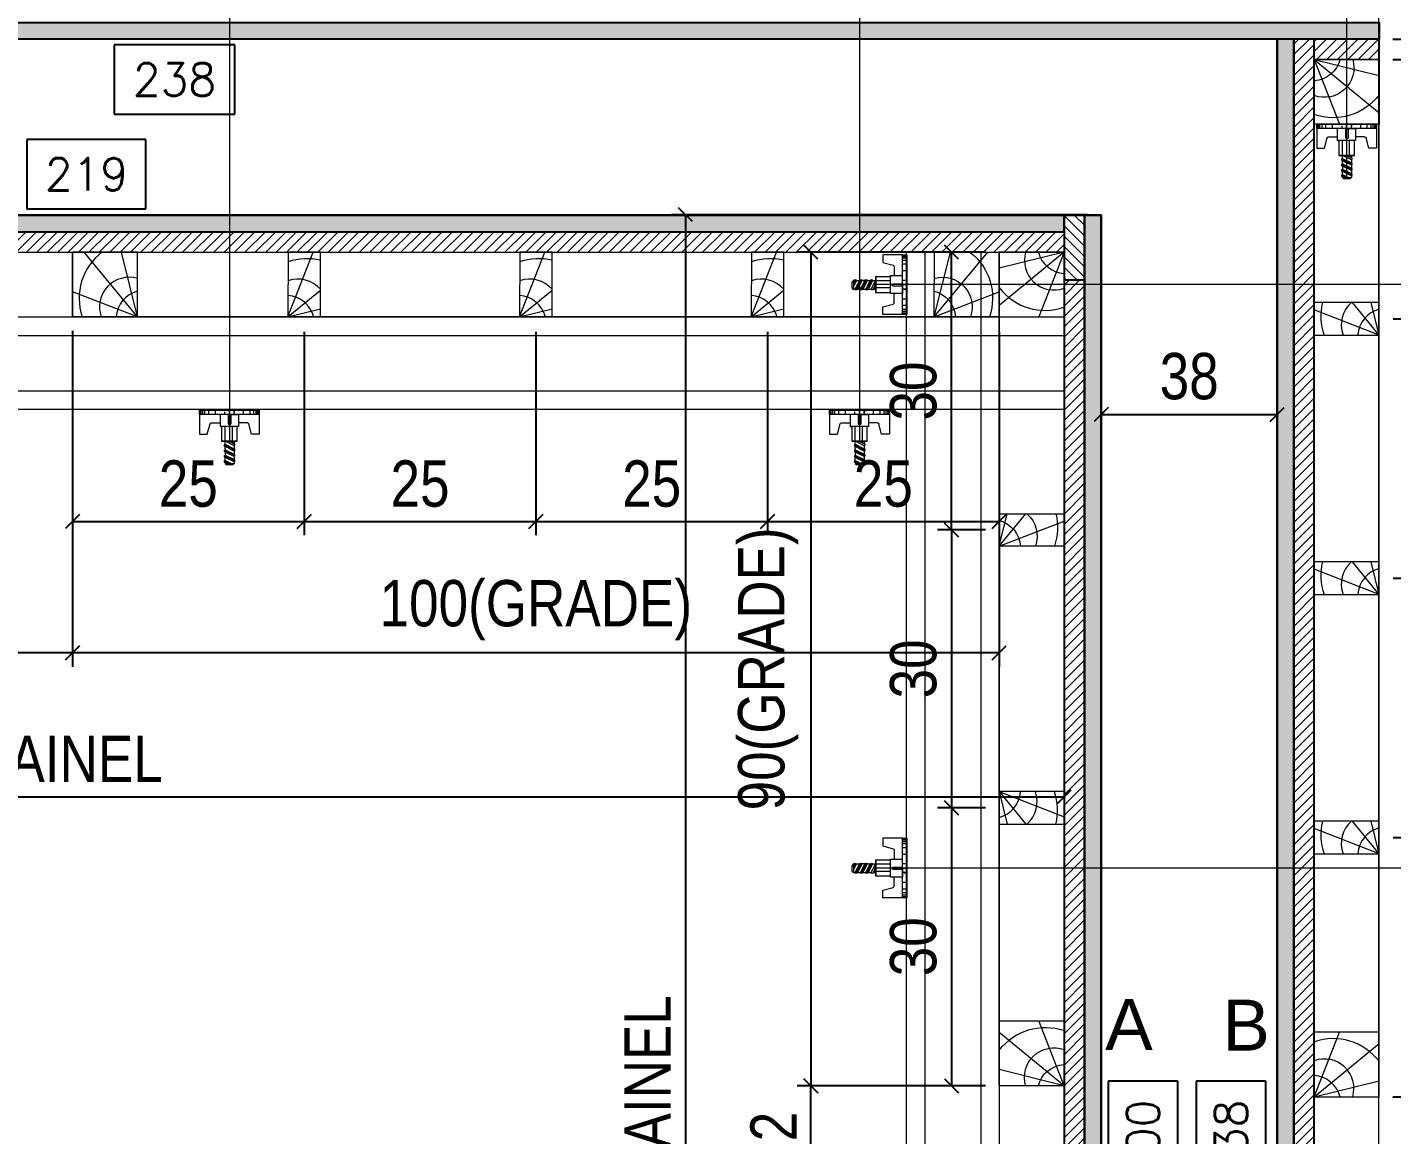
# Model space of a CAD drawing. Extents: x 14400 to 27878, y -21631 to 6985.
# Drawn here: x 15095.4 to 15389.8, y 1964.6 to 2203.7 of the extents above; entities that cross this region are included whole.
import ezdxf
from ezdxf.enums import TextEntityAlignment as Align

# ---------------------------------------------------------------- set-up
doc = ezdxf.new("R2010")
doc.units = 0
for name, color, linetype in [('CHAPA', 1, 'Continuous'), ('COTA', 241, 'Continuous'), ('F-PILARES-S', 170, 'Continuous'), ('MEIO_PONT', 93, 'Continuous'), ('SARRAFO', 251, 'Continuous'), ('TEXTO_GERAL', 7, 'Continuous')]:
    doc.layers.add(name, color=color, linetype=linetype)
for name, color, linetype, lineweight in [('Hachura', 251, 'Continuous', 9), ('Madeira', 126, 'Continuous', 18), ('Perfil Metálico', 224, 'Continuous', 18)]:
    doc.layers.add(name, color=color, linetype=linetype, lineweight=lineweight)
doc.styles.add('ARIAL', font='arial.ttf')
doc.styles.add('COTA TECNICA', font='techl___.ttf', dxfattribs={"height": 10})
doc.styles.add('COTA TECNICA 2X', font='techl___.ttf', dxfattribs={"height": 10})
doc.styles.add('ROMANS', font='romans.shx')
doc.dimstyles.new('PAINEL', dxfattribs={"dimtxt": 10, "dimasz": 3, "dimexe": 3, "dimexo": 3, "dimgap": 3, "dimtad": 1, "dimdec": 1, "dimzin": 12, "dimdsep": 46, "dimtxsty": 'COTA TECNICA', "dimblk1": 'OBLIQUE', "dimblk2": 'OBLIQUE', "dimsah": 1, "dimcen": 0.9, "dimclrd": 4, "dimclre": 4, "dimclrt": 240, "dimadec": 1, "dimazin": 3, "dimtfac": 1, "dimtdec": 1, "dimtmove": 0, "dimatfit": 3, "dimfxl": 1, "dimtolj": 1, "dimtzin": 12, "dimarcsym": 0})
doc.dimstyles.new('SECAO PILAR', dxfattribs={"dimtxt": 10, "dimasz": 3, "dimexe": 3, "dimexo": 3, "dimgap": 3, "dimtad": 1, "dimdec": 1, "dimlfac": 0.5, "dimzin": 12, "dimdsep": 46, "dimtxsty": 'COTA TECNICA 2X', "dimblk1": 'OBLIQUE', "dimblk2": 'OBLIQUE', "dimsah": 1, "dimcen": 0.9, "dimclrd": 256, "dimclre": 256, "dimclrt": 256, "dimadec": 1, "dimazin": 3, "dimtfac": 1, "dimtdec": 1, "dimtmove": 0, "dimatfit": 3, "dimfxl": 1, "dimtolj": 1, "dimtzin": 12, "dimarcsym": 0})
doc.dimstyles.new('SECÇÃO 2', dxfattribs={"dimtxt": 7, "dimasz": 6, "dimexe": 0.18, "dimexo": 2, "dimgap": -4, "dimtad": 3, "dimdec": 1, "dimlfac": 0.5, "dimzin": 12, "dimdsep": 46, "dimtxsty": 'ROMANS', "dimblk": 'ARCHTICK', "dimcen": 0.09, "dimse1": 1, "dimse2": 1, "dimsd1": 1, "dimsd2": 1, "dimclrd": 180, "dimclre": 5, "dimclrt": 1, "dimadec": 0, "dimazin": 3, "dimtfac": 1, "dimtdec": 1, "dimtofl": 0, "dimtmove": 0, "dimatfit": 3, "dimldrblk": 'ARCHTICK', "dimfxl": 1, "dimtolj": 1, "dimtzin": 0, "dimarcsym": 0})

# ---------------------------------------------------------------- blocks, each defined once
blk = doc.blocks.new('*D1315')
at = {"layer": 'COTA', "color": 180, "lineweight": -2, "transparency": 16777216}
for p, q in [((23223.6, -159.29), (23197.93, -159.29)), ((23197.93, -159.29), (23197.93, -174.29)), ((23223.6, -174.29), (23223.6, -159.29)), ((23197.93, -174.29), (23223.6, -174.29))]:
    blk.add_line(p, q, dxfattribs=at)
at = {"layer": 'Defpoints', "color": 0, "transparency": 16777216}
for p in [(22991.77, -175.61), (23429.77, -175.61), (22991.77, -178.29)]:
    blk.add_point(p, dxfattribs=at)
at = {"layer": 'COTA', "color": 1, "transparency": 16777216, "insert": (23210.77, -166.79), "char_height": 7, "attachment_point": 5, "style": 'ROMANS'}
blk.add_mtext('\\A1;219', dxfattribs=at)
blk = doc.blocks.new('_ArchTick')
at = {"color": 0, "linetype": 'ByBlock', "const_width": 0.15}
blk.add_lwpolyline([(-0.5, -0.5), (0.5, 0.5)], dxfattribs=at)
blk = doc.blocks.new('*D1316')
at = {"layer": 'COTA', "color": 180, "lineweight": -2, "transparency": 16777216}
for p, q in [((23242.77, -138.84), (23216.77, -138.84)), ((23216.77, -138.84), (23216.77, -153.84)), ((23242.77, -153.84), (23242.77, -138.84)), ((23216.77, -153.84), (23242.77, -153.84))]:
    blk.add_line(p, q, dxfattribs=at)
at = {"layer": 'Defpoints', "color": 0, "transparency": 16777216}
for p in [(22991.77, -137.61), (23467.77, -137.61), (23467.77, -157.84)]:
    blk.add_point(p, dxfattribs=at)
at = {"layer": 'COTA', "color": 1, "transparency": 16777216, "insert": (23229.77, -146.34), "char_height": 7, "attachment_point": 5, "style": 'ROMANS'}
blk.add_mtext('\\A1;238', dxfattribs=at)
blk = doc.blocks.new('*D1317')
at = {"layer": 'COTA', "color": 180, "lineweight": -2, "transparency": 16777216}
for p, q in [((23446.3, -362.61), (23431.3, -362.61)), ((23431.3, -362.61), (23431.3, -388.61)), ((23446.3, -388.61), (23446.3, -362.61)), ((23431.3, -388.61), (23446.3, -388.61))]:
    blk.add_line(p, q, dxfattribs=at)
at = {"layer": 'Defpoints', "color": 0, "transparency": 16777216}
for p in [(23429.77, -175.61), (23429.77, -575.61), (23450.3, -575.61)]:
    blk.add_point(p, dxfattribs=at)
at = {"layer": 'COTA', "color": 1, "transparency": 16777216, "insert": (23438.8, -375.61), "char_height": 7, "attachment_point": 5, "rotation": 90, "style": 'ROMANS'}
blk.add_mtext('\\A1;200', dxfattribs=at)
blk = doc.blocks.new('*D1318')
at = {"layer": 'COTA', "color": 180, "lineweight": -2, "transparency": 16777216}
for p, q in [((23465.3, -362.61), (23450.3, -362.61)), ((23450.3, -362.61), (23450.3, -388.61)), ((23465.3, -388.61), (23465.3, -362.61)), ((23450.3, -388.61), (23465.3, -388.61))]:
    blk.add_line(p, q, dxfattribs=at)
at = {"layer": 'Defpoints', "color": 0, "transparency": 16777216}
for p in [(23467.77, -137.61), (23467.77, -613.61), (23469.3, -613.61)]:
    blk.add_point(p, dxfattribs=at)
at = {"layer": 'COTA', "color": 1, "transparency": 16777216, "insert": (23457.8, -375.61), "char_height": 7, "attachment_point": 5, "rotation": 90, "style": 'ROMANS'}
blk.add_mtext('\\A1;238', dxfattribs=at)
blk = doc.blocks.new('PONTALETE')
at = {"layer": 'Madeira'}
for q in [(2.71, 7), (7, 5.76), (7, 1.74)]:
    blk.add_line((0, 0), q, dxfattribs=at)
blk.add_lwpolyline([(0, 0), (7, 0), (7, 7), (0, 7)], close=True, dxfattribs=at)
for centre, radius, start, end in [((2.04, 0.06), 6.23, 37.2818, 109.0913), ((1.09, 0.9), 3.19, 343.603, 109.9847), ((-0.21, -0.78), 3.09, 14.6322, 86.0383)]:
    blk.add_arc(centre, radius, start, end, dxfattribs=at)
blk = doc.blocks.new('MEIO PONTALETE')
at = {"layer": 'Madeira'}
for q in [(2.71, 7), (3.5, 2.88), (3.5, 0.87)]:
    blk.add_line((0, 0), q, dxfattribs=at)
blk.add_lwpolyline([(0, 0), (3.5, 0), (3.5, 7), (0, 7)], close=True, dxfattribs=at)
for centre, radius, start, end in [((2.04, 0.06), 6.23, 76.4499, 109.0913), ((1.09, 0.9), 3.19, 40.9063, 109.9847), ((-0.21, -0.78), 3.09, 14.6322, 86.0383)]:
    blk.add_arc(centre, radius, start, end, dxfattribs=at)
blk = doc.blocks.new('_Oblique')
at = {"color": 0, "linetype": 'ByBlock', "lineweight": -2}
blk.add_line((-0.5, -0.5), (0.5, 0.5), dxfattribs=at)
blk = doc.blocks.new('*D1323')
at = {"layer": 'COTA', "lineweight": -2, "transparency": 16777216}
for p, q in [((23492.77, -366.01), (23575.46, -366.01)), ((23572.46, -385.21), (23572.46, -366.01)), ((23492.77, -385.21), (23575.46, -385.21))]:
    blk.add_line(p, q, dxfattribs=at)
at = {"layer": 'Defpoints', "color": 0, "transparency": 16777216}
for p in [(23489.77, -366.01), (23572.46, -366.01), (23489.77, -385.21)]:
    blk.add_point(p, dxfattribs=at)
at = {"layer": 'COTA', "lineweight": -2, "transparency": 16777216, "xscale": 3, "yscale": 3, "zscale": 3}
for p, rotation in [((23572.46, -366.01), 90), ((23572.46, -385.21), 270)]:
    blk.add_blockref('_Oblique', p, dxfattribs=dict(at, rotation=rotation))
at = {"layer": 'COTA', "transparency": 16777216, "insert": (23564.33, -375.61), "char_height": 10, "attachment_point": 5, "rotation": 90, "style": 'COTA TECNICA 2X'}
blk.add_mtext('\\A1;9.6', dxfattribs=at)
blk = doc.blocks.new('*D1324')
at = {"layer": 'COTA', "lineweight": -2, "transparency": 16777216}
for p, q in [((22969.67, -200.6), (22969.67, -304.23)), ((23421.77, -220.61), (23421.77, -304.23)), ((22969.67, -301.23), (23421.77, -301.23))]:
    blk.add_line(p, q, dxfattribs=at)
at = {"layer": 'Defpoints', "color": 0, "transparency": 16777216}
for p in [(22969.67, -197.6), (23421.77, -217.61), (23421.77, -301.23)]:
    blk.add_point(p, dxfattribs=at)
at = {"layer": 'COTA', "lineweight": -2, "transparency": 16777216, "xscale": 3, "yscale": 3, "zscale": 3, "rotation": 180}
blk.add_blockref('_Oblique', (22969.67, -301.23), dxfattribs=at)
at = {"layer": 'COTA', "lineweight": -2, "transparency": 16777216, "xscale": 3, "yscale": 3, "zscale": 3}
blk.add_blockref('_Oblique', (23421.77, -301.23), dxfattribs=at)
at = {"layer": 'COTA', "transparency": 16777216, "insert": (23195.72, -293.12), "char_height": 10, "attachment_point": 5, "style": 'COTA TECNICA 2X'}
blk.add_mtext('\\A1;226 PAINEL', dxfattribs=at)
blk = doc.blocks.new('*D1330')
at = {"layer": 'COTA', "lineweight": -2, "transparency": 16777216}
for p, q in [((23207.74, -200.84), (23207.74, -244.76)), ((23257.76, -200.84), (23257.76, -244.76)), ((23207.74, -241.76), (23257.76, -241.76))]:
    blk.add_line(p, q, dxfattribs=at)
at = {"layer": 'Defpoints', "color": 0, "transparency": 16777216}
for p in [(23207.74, -197.84), (23257.76, -197.84), (23257.76, -241.76)]:
    blk.add_point(p, dxfattribs=at)
at = {"layer": 'COTA', "lineweight": -2, "transparency": 16777216, "xscale": 3, "yscale": 3, "zscale": 3, "rotation": 180}
blk.add_blockref('_Oblique', (23207.74, -241.76), dxfattribs=at)
at = {"layer": 'COTA', "lineweight": -2, "transparency": 16777216, "xscale": 3, "yscale": 3, "zscale": 3}
blk.add_blockref('_Oblique', (23257.76, -241.76), dxfattribs=at)
at = {"layer": 'COTA', "transparency": 16777216, "insert": (23232.75, -233.65), "char_height": 10, "attachment_point": 5, "style": 'COTA TECNICA 2X'}
blk.add_mtext('\\A1;25', dxfattribs=at)
blk = doc.blocks.new('*D1331')
at = {"layer": 'COTA', "lineweight": -2, "transparency": 16777216}
for p, q in [((23257.76, -200.84), (23257.76, -244.76)), ((23307.76, -200.84), (23307.76, -244.76)), ((23257.76, -241.76), (23307.76, -241.76))]:
    blk.add_line(p, q, dxfattribs=at)
at = {"layer": 'Defpoints', "color": 0, "transparency": 16777216}
for p in [(23257.76, -197.84), (23307.76, -197.84), (23307.76, -241.76)]:
    blk.add_point(p, dxfattribs=at)
at = {"layer": 'COTA', "lineweight": -2, "transparency": 16777216, "xscale": 3, "yscale": 3, "zscale": 3, "rotation": 180}
blk.add_blockref('_Oblique', (23257.76, -241.76), dxfattribs=at)
at = {"layer": 'COTA', "lineweight": -2, "transparency": 16777216, "xscale": 3, "yscale": 3, "zscale": 3}
blk.add_blockref('_Oblique', (23307.76, -241.76), dxfattribs=at)
at = {"layer": 'COTA', "transparency": 16777216, "insert": (23282.76, -233.65), "char_height": 10, "attachment_point": 5, "style": 'COTA TECNICA 2X'}
blk.add_mtext('\\A1;25', dxfattribs=at)
blk = doc.blocks.new('*D1332')
at = {"layer": 'COTA', "lineweight": -2, "transparency": 16777216}
for p, q in [((23307.76, -200.84), (23307.76, -244.76)), ((23357.76, -200.84), (23357.76, -244.76)), ((23307.76, -241.76), (23357.76, -241.76))]:
    blk.add_line(p, q, dxfattribs=at)
at = {"layer": 'Defpoints', "color": 0, "transparency": 16777216}
for p in [(23307.76, -197.84), (23357.76, -197.84), (23357.76, -241.76)]:
    blk.add_point(p, dxfattribs=at)
at = {"layer": 'COTA', "lineweight": -2, "transparency": 16777216, "xscale": 3, "yscale": 3, "zscale": 3, "rotation": 180}
blk.add_blockref('_Oblique', (23307.76, -241.76), dxfattribs=at)
at = {"layer": 'COTA', "lineweight": -2, "transparency": 16777216, "xscale": 3, "yscale": 3, "zscale": 3}
blk.add_blockref('_Oblique', (23357.76, -241.76), dxfattribs=at)
at = {"layer": 'COTA', "transparency": 16777216, "insert": (23332.76, -233.65), "char_height": 10, "attachment_point": 5, "style": 'COTA TECNICA 2X'}
blk.add_mtext('\\A1;25', dxfattribs=at)
blk = doc.blocks.new('*D1333')
at = {"layer": 'COTA', "lineweight": -2, "transparency": 16777216}
for p, q in [((23207.74, -200.84), (23207.74, -273.14)), ((23407.75, -200.85), (23407.75, -273.14)), ((23407.75, -270.14), (23207.74, -270.14))]:
    blk.add_line(p, q, dxfattribs=at)
at = {"layer": 'Defpoints', "color": 0, "transparency": 16777216}
for p in [(23207.74, -197.84), (23407.75, -197.85), (23207.74, -270.14)]:
    blk.add_point(p, dxfattribs=at)
at = {"layer": 'COTA', "lineweight": -2, "transparency": 16777216, "xscale": 3, "yscale": 3, "zscale": 3, "rotation": 180}
blk.add_blockref('_Oblique', (23207.74, -270.14), dxfattribs=at)
at = {"layer": 'COTA', "lineweight": -2, "transparency": 16777216, "xscale": 3, "yscale": 3, "zscale": 3}
blk.add_blockref('_Oblique', (23407.75, -270.14), dxfattribs=at)
at = {"layer": 'COTA', "transparency": 16777216, "insert": (23307.75, -260.92), "char_height": 10, "attachment_point": 5, "style": 'COTA TECNICA 2X'}
blk.add_mtext('\\A1;100(GRADE)', dxfattribs=at)
blk = doc.blocks.new('*D1334')
at = {"layer": 'COTA', "lineweight": -2, "transparency": 16777216}
for p, q in [((23357.76, -200.84), (23357.76, -244.76)), ((23407.75, -200.89), (23407.75, -244.76)), ((23357.76, -241.76), (23407.75, -241.76))]:
    blk.add_line(p, q, dxfattribs=at)
at = {"layer": 'Defpoints', "color": 0, "transparency": 16777216}
for p in [(23357.76, -197.84), (23407.75, -197.89), (23407.75, -241.76)]:
    blk.add_point(p, dxfattribs=at)
at = {"layer": 'COTA', "lineweight": -2, "transparency": 16777216, "xscale": 3, "yscale": 3, "zscale": 3, "rotation": 180}
blk.add_blockref('_Oblique', (23357.76, -241.76), dxfattribs=at)
at = {"layer": 'COTA', "lineweight": -2, "transparency": 16777216, "xscale": 3, "yscale": 3, "zscale": 3}
blk.add_blockref('_Oblique', (23407.75, -241.76), dxfattribs=at)
at = {"layer": 'COTA', "transparency": 16777216, "insert": (23382.76, -233.65), "char_height": 10, "attachment_point": 5, "style": 'COTA TECNICA 2X'}
blk.add_mtext('\\A1;25', dxfattribs=at)
blk = doc.blocks.new('*D1335')
at = {"layer": 'COTA', "lineweight": -2, "transparency": 16777216}
for p, q in [((23169.75, -200.58), (23169.75, -273.14)), ((23207.74, -200.61), (23207.74, -273.14)), ((23207.74, -270.14), (23169.75, -270.14))]:
    blk.add_line(p, q, dxfattribs=at)
at = {"layer": 'Defpoints', "color": 0, "transparency": 16777216}
for p in [(23169.75, -197.58), (23207.74, -197.61), (23169.75, -270.14)]:
    blk.add_point(p, dxfattribs=at)
at = {"layer": 'COTA', "lineweight": -2, "transparency": 16777216, "xscale": 3, "yscale": 3, "zscale": 3, "rotation": 180}
blk.add_blockref('_Oblique', (23169.75, -270.14), dxfattribs=at)
at = {"layer": 'COTA', "lineweight": -2, "transparency": 16777216, "xscale": 3, "yscale": 3, "zscale": 3}
blk.add_blockref('_Oblique', (23207.74, -270.14), dxfattribs=at)
at = {"layer": 'COTA', "transparency": 16777216, "insert": (23188.74, -262.06), "char_height": 10, "attachment_point": 5, "style": 'COTA TECNICA 2X'}
blk.add_mtext('\\A1;19', dxfattribs=at)
blk = doc.blocks.new('*D1373')
at = {"layer": 'COTA', "lineweight": -2, "transparency": 16777216}
for p, q in [((23404.81, -183.61), (23364.13, -183.61)), ((23367.13, -183.61), (23367.13, -363.61)), ((23404.79, -363.61), (23364.13, -363.61))]:
    blk.add_line(p, q, dxfattribs=at)
at = {"layer": 'Defpoints', "color": 0, "transparency": 16777216}
for p in [(23407.81, -183.61), (23367.13, -363.61), (23407.79, -363.61)]:
    blk.add_point(p, dxfattribs=at)
at = {"layer": 'COTA', "lineweight": -2, "transparency": 16777216, "xscale": 3, "yscale": 3, "zscale": 3}
for p, rotation in [((23367.13, -183.61), 90), ((23367.13, -363.61), 270)]:
    blk.add_blockref('_Oblique', p, dxfattribs=dict(at, rotation=rotation))
at = {"layer": 'COTA', "transparency": 16777216, "insert": (23357.91, -273.61), "char_height": 10, "attachment_point": 5, "rotation": 90, "style": 'COTA TECNICA 2X'}
blk.add_mtext('\\A1;90(GRADE)', dxfattribs=at)
blk = doc.blocks.new('*D1374')
at = {"layer": 'COTA', "lineweight": -2, "transparency": 16777216}
for p, q in [((23404.8, -183.61), (23394.48, -183.61)), ((23397.48, -243.61), (23397.48, -183.61)), ((23404.77, -243.61), (23394.48, -243.61))]:
    blk.add_line(p, q, dxfattribs=at)
at = {"layer": 'Defpoints', "color": 0, "transparency": 16777216}
for p in [(23397.48, -183.61), (23407.8, -183.61), (23407.77, -243.61)]:
    blk.add_point(p, dxfattribs=at)
at = {"layer": 'COTA', "lineweight": -2, "transparency": 16777216, "xscale": 3, "yscale": 3, "zscale": 3}
for p, rotation in [((23397.48, -183.61), 90), ((23397.48, -243.61), 270)]:
    blk.add_blockref('_Oblique', p, dxfattribs=dict(at, rotation=rotation))
at = {"layer": 'COTA', "transparency": 16777216, "insert": (23389.26, -213.61), "char_height": 10, "attachment_point": 5, "rotation": 90, "style": 'COTA TECNICA 2X'}
blk.add_mtext('\\A1;30', dxfattribs=at)
blk = doc.blocks.new('*D1375')
at = {"layer": 'COTA', "lineweight": -2, "transparency": 16777216}
for p, q in [((23404.77, -243.61), (23394.48, -243.61)), ((23397.48, -243.61), (23397.48, -303.61)), ((23404.77, -303.61), (23394.48, -303.61))]:
    blk.add_line(p, q, dxfattribs=at)
at = {"layer": 'Defpoints', "color": 0, "transparency": 16777216}
for p in [(23407.77, -243.61), (23397.48, -303.61), (23407.77, -303.61)]:
    blk.add_point(p, dxfattribs=at)
at = {"layer": 'COTA', "lineweight": -2, "transparency": 16777216, "xscale": 3, "yscale": 3, "zscale": 3}
for p, rotation in [((23397.48, -243.61), 90), ((23397.48, -303.61), 270)]:
    blk.add_blockref('_Oblique', p, dxfattribs=dict(at, rotation=rotation))
at = {"layer": 'COTA', "transparency": 16777216, "insert": (23389.26, -273.61), "char_height": 10, "attachment_point": 5, "rotation": 90, "style": 'COTA TECNICA 2X'}
blk.add_mtext('\\A1;30', dxfattribs=at)
blk = doc.blocks.new('*D1376')
at = {"layer": 'COTA', "lineweight": -2, "transparency": 16777216}
for p, q in [((23404.77, -303.61), (23394.48, -303.61)), ((23397.48, -303.61), (23397.48, -363.61)), ((23404.78, -363.61), (23394.48, -363.61))]:
    blk.add_line(p, q, dxfattribs=at)
at = {"layer": 'Defpoints', "color": 0, "transparency": 16777216}
for p in [(23407.77, -303.61), (23397.48, -363.61), (23407.78, -363.61)]:
    blk.add_point(p, dxfattribs=at)
at = {"layer": 'COTA', "lineweight": -2, "transparency": 16777216, "xscale": 3, "yscale": 3, "zscale": 3}
for p, rotation in [((23397.48, -303.61), 90), ((23397.48, -363.61), 270)]:
    blk.add_blockref('_Oblique', p, dxfattribs=dict(at, rotation=rotation))
at = {"layer": 'COTA', "transparency": 16777216, "insert": (23389.26, -333.61), "char_height": 10, "attachment_point": 5, "rotation": 90, "style": 'COTA TECNICA 2X'}
blk.add_mtext('\\A1;30', dxfattribs=at)
blk = doc.blocks.new('*D1381')
at = {"layer": 'COTA', "lineweight": -2, "transparency": 16777216}
for p, q in [((23404.78, -363.61), (23364.13, -363.61)), ((23367.13, -387.61), (23367.13, -363.61)), ((23404.78, -387.61), (23364.13, -387.61))]:
    blk.add_line(p, q, dxfattribs=at)
at = {"layer": 'Defpoints', "color": 0, "transparency": 16777216}
for p in [(23367.13, -363.61), (23407.78, -363.61), (23407.78, -387.61)]:
    blk.add_point(p, dxfattribs=at)
at = {"layer": 'COTA', "lineweight": -2, "transparency": 16777216, "xscale": 3, "yscale": 3, "zscale": 3}
for p, rotation in [((23367.13, -363.61), 90), ((23367.13, -387.61), 270)]:
    blk.add_blockref('_Oblique', p, dxfattribs=dict(at, rotation=rotation))
at = {"layer": 'COTA', "transparency": 16777216, "insert": (23359.07, -375.61), "char_height": 10, "attachment_point": 5, "rotation": 90, "style": 'COTA TECNICA 2X'}
blk.add_mtext('\\A1;12', dxfattribs=at)
blk = doc.blocks.new('*D1382')
at = {"layer": 'COTA', "linetype": 'ByBlock', "lineweight": -2, "transparency": 16777216}
for p, q in [((23426.77, -175.53), (23337.05, -175.53)), ((23340.05, -175.53), (23340.05, -575.61)), ((23426.77, -575.61), (23337.05, -575.61))]:
    blk.add_line(p, q, dxfattribs=at)
at = {"layer": 'Defpoints', "color": 0, "linetype": 'ByBlock', "transparency": 16777216}
for p in [(23429.77, -175.53), (23340.05, -575.61), (23429.77, -575.61)]:
    blk.add_point(p, dxfattribs=at)
at = {"layer": 'COTA', "linetype": 'ByBlock', "lineweight": -2, "transparency": 16777216, "xscale": 3, "yscale": 3, "zscale": 3}
for p, rotation in [((23340.05, -175.53), 90), ((23340.05, -575.61), 270)]:
    blk.add_blockref('_Oblique', p, dxfattribs=dict(at, rotation=rotation))
at = {"layer": 'COTA', "linetype": 'ByBlock', "transparency": 16777216, "insert": (23331.95, -375.57), "char_height": 10, "attachment_point": 5, "rotation": 90, "style": 'COTA TECNICA 2X'}
blk.add_mtext('\\A1;200 PAINEL', dxfattribs=at)
blk = doc.blocks.new('*D1383')
at = {"layer": 'COTA', "lineweight": -2, "transparency": 16777216}
for p, q in [((23492.75, -142), (23575.46, -142)), ((23572.46, -142), (23572.46, -366.01)), ((23492.78, -366.01), (23575.46, -366.01))]:
    blk.add_line(p, q, dxfattribs=at)
at = {"layer": 'Defpoints', "color": 0, "transparency": 16777216}
for p in [(23489.75, -142), (23489.78, -366.01), (23572.46, -366.01)]:
    blk.add_point(p, dxfattribs=at)
at = {"layer": 'COTA', "lineweight": -2, "transparency": 16777216, "xscale": 3, "yscale": 3, "zscale": 3}
for p, rotation in [((23572.46, -142), 90), ((23572.46, -366.01), 270)]:
    blk.add_blockref('_Oblique', p, dxfattribs=dict(at, rotation=rotation))
at = {"layer": 'COTA', "transparency": 16777216, "insert": (23563.24, -254.01), "char_height": 10, "attachment_point": 5, "rotation": 90, "style": 'COTA TECNICA 2X'}
blk.add_mtext('\\A1;112(GRADE)', dxfattribs=at)
blk = doc.blocks.new('*D1384')
at = {"layer": 'COTA', "lineweight": -2, "transparency": 16777216}
for p, q in [((23492.77, -198.01), (23540.46, -198.01)), ((23537.46, -254.01), (23537.46, -198.01)), ((23492.77, -254.01), (23540.46, -254.01))]:
    blk.add_line(p, q, dxfattribs=at)
at = {"layer": 'Defpoints', "color": 0, "transparency": 16777216}
for p in [(23489.77, -198.01), (23537.46, -198.01), (23489.77, -254.01)]:
    blk.add_point(p, dxfattribs=at)
at = {"layer": 'COTA', "lineweight": -2, "transparency": 16777216, "xscale": 3, "yscale": 3, "zscale": 3}
for p, rotation in [((23537.46, -198.01), 90), ((23537.46, -254.01), 270)]:
    blk.add_blockref('_Oblique', p, dxfattribs=dict(at, rotation=rotation))
at = {"layer": 'COTA', "transparency": 16777216, "insert": (23529.37, -226.01), "char_height": 10, "attachment_point": 5, "rotation": 90, "style": 'COTA TECNICA 2X'}
blk.add_mtext('\\A1;28', dxfattribs=at)
blk = doc.blocks.new('*D1385')
at = {"layer": 'COTA', "lineweight": -2, "transparency": 16777216}
for p, q in [((23492.77, -142), (23540.46, -142)), ((23537.46, -198.01), (23537.46, -142)), ((23492.77, -198.01), (23540.46, -198.01))]:
    blk.add_line(p, q, dxfattribs=at)
at = {"layer": 'Defpoints', "color": 0, "transparency": 16777216}
for p in [(23489.77, -142), (23537.46, -142), (23489.77, -198.01)]:
    blk.add_point(p, dxfattribs=at)
at = {"layer": 'COTA', "lineweight": -2, "transparency": 16777216, "xscale": 3, "yscale": 3, "zscale": 3}
for p, rotation in [((23537.46, -142), 90), ((23537.46, -198.01), 270)]:
    blk.add_blockref('_Oblique', p, dxfattribs=dict(at, rotation=rotation))
at = {"layer": 'COTA', "transparency": 16777216, "insert": (23529.37, -170.01), "char_height": 10, "attachment_point": 5, "rotation": 90, "style": 'COTA TECNICA 2X'}
blk.add_mtext('\\A1;28', dxfattribs=at)
blk = doc.blocks.new('*D1386')
at = {"layer": 'COTA', "lineweight": -2, "transparency": 16777216}
for p, q in [((23492.77, -310.01), (23540.46, -310.01)), ((23537.46, -366.01), (23537.46, -310.01)), ((23492.74, -366.01), (23540.46, -366.01))]:
    blk.add_line(p, q, dxfattribs=at)
at = {"layer": 'Defpoints', "color": 0, "transparency": 16777216}
for p in [(23489.77, -310.01), (23537.46, -310.01), (23489.74, -366.01)]:
    blk.add_point(p, dxfattribs=at)
at = {"layer": 'COTA', "lineweight": -2, "transparency": 16777216, "xscale": 3, "yscale": 3, "zscale": 3}
for p, rotation in [((23537.46, -310.01), 90), ((23537.46, -366.01), 270)]:
    blk.add_blockref('_Oblique', p, dxfattribs=dict(at, rotation=rotation))
at = {"layer": 'COTA', "transparency": 16777216, "insert": (23529.37, -338.01), "char_height": 10, "attachment_point": 5, "rotation": 90, "style": 'COTA TECNICA 2X'}
blk.add_mtext('\\A1;28', dxfattribs=at)
blk = doc.blocks.new('*D1387')
at = {"layer": 'COTA', "lineweight": -2, "transparency": 16777216}
for p, q in [((23492.77, -254.01), (23540.46, -254.01)), ((23537.46, -310.01), (23537.46, -254.01)), ((23492.77, -310.01), (23540.46, -310.01))]:
    blk.add_line(p, q, dxfattribs=at)
at = {"layer": 'Defpoints', "color": 0, "transparency": 16777216}
for p in [(23489.77, -254.01), (23537.46, -254.01), (23489.77, -310.01)]:
    blk.add_point(p, dxfattribs=at)
at = {"layer": 'COTA', "lineweight": -2, "transparency": 16777216, "xscale": 3, "yscale": 3, "zscale": 3}
for p, rotation in [((23537.46, -254.01), 90), ((23537.46, -310.01), 270)]:
    blk.add_blockref('_Oblique', p, dxfattribs=dict(at, rotation=rotation))
at = {"layer": 'COTA', "transparency": 16777216, "insert": (23529.37, -282.01), "char_height": 10, "attachment_point": 5, "rotation": 90, "style": 'COTA TECNICA 2X'}
blk.add_mtext('\\A1;28', dxfattribs=at)
blk = doc.blocks.new('*D1393')
at = {"layer": 'COTA', "linetype": 'ByBlock', "lineweight": -2, "transparency": 16777216}
for p, q in [((23492.73, -137.61), (23640.24, -137.61)), ((23637.24, -137.61), (23637.24, -613.61)), ((23492.77, -613.61), (23640.24, -613.61))]:
    blk.add_line(p, q, dxfattribs=at)
at = {"layer": 'Defpoints', "color": 0, "linetype": 'ByBlock', "transparency": 16777216}
for p in [(23489.73, -137.61), (23489.77, -613.61), (23637.24, -613.61)]:
    blk.add_point(p, dxfattribs=at)
at = {"layer": 'COTA', "linetype": 'ByBlock', "lineweight": -2, "transparency": 16777216, "xscale": 3, "yscale": 3, "zscale": 3}
for p, rotation in [((23637.24, -137.61), 90), ((23637.24, -613.61), 270)]:
    blk.add_blockref('_Oblique', p, dxfattribs=dict(at, rotation=rotation))
at = {"layer": 'COTA', "linetype": 'ByBlock', "transparency": 16777216, "insert": (23629, -375.61), "char_height": 10, "attachment_point": 5, "rotation": 90, "style": 'COTA TECNICA 2X'}
blk.add_mtext('\\A1;238 PAINEL', dxfattribs=at)
blk = doc.blocks.new('C')
at = {"layer": 'Hachura', "color": 0}
for p, q in [((0, 3.22), (0, -3.22)), ((0.45, 3.22), (0, 3.22)), ((0.46, 3.16), (0, 3.16)), ((0.46, 3.05), (0, 3.05)), ((0.45, -3.23), (0.45, 3.22)), ((0.45, 3.22), (2.58, 3.22)), ((2.58, 3.22), (2.58, 2.39)), ((0.46, 2.88), (0, 2.88)), ((0, 2.75), (0, -1.16)), ((0.46, 2.65), (0, 2.65)), ((0.46, 2.23), (0, 2.23)), ((0.46, 1.51), (0, 1.51)), ((1.35, 1.94), (1.35, 0.96)), ((2.58, 2.39), (1.47, 2.09)), ((0.39, 0.49), (0.17, 0.49)), ((1.74, 0.97), (0.45, 0.97)), ((1.45, 0.1), (0.45, 0.1)), ((1.74, -0.97), (1.74, 0.97)), ((1.74, 0.97), (1.74, 0.84)), ((1.74, 0.97), (1.74, 0.84)), ((1.74, 0.84), (3.35, 0.84)), ((3.35, 0.45), (1.74, 0.45)), ((3.32, 0.84), (3.32, -0.84)), ((3.35, 0.84), (3.35, -0.84)), ((3.68, 0.45), (3.35, 0.45)), ((3.84, -0.52), (3.35, 0.45)), ((3.35, 0.06), (3.67, -0.57)), ((3.68, 0.45), (4.16, -0.52)), ((3.72, 0.5), (4.25, -0.57)), ((4.37, -0.55), (3.83, 0.53)), ((4.15, 0.45), (3.93, 0.45)), ((4.42, -0.52), (3.93, 0.45)), ((4.15, 0.45), (4.26, 0.45)), ((4.26, 0.45), (4.74, -0.52)), ((4.3, 0.5), (4.83, -0.57)), ((4.95, -0.55), (4.41, 0.53)), ((4.51, 0.45), (4.84, 0.45)), ((5, -0.52), (4.51, 0.45)), ((4.84, 0.45), (5.32, -0.52)), ((4.88, 0.5), (5.41, -0.57)), ((5.53, -0.55), (4.99, 0.53)), ((5.58, -0.52), (5.09, 0.45)), ((5.42, 0.45), (5.09, 0.45)), ((5.58, -0.52), (5.09, 0.45)), ((5.42, 0.45), (5.74, -0.19)), ((5.46, 0.5), (5.74, -0.07)), ((5.74, 0.19), (5.57, 0.53)), ((5.74, 0.32), (5.68, 0.45)), ((5.68, 0.45), (5.74, 0.45)), ((5.74, 0.45), (5.9, 0.29)), ((5.74, 0.45), (5.74, -0.52)), ((5.9, -0.36), (5.9, 0.29)), ((0.45, 0), (0, 0)), ((0.08, -0.48), (0.29, -0.48)), ((0.29, -0.48), (0.4, -0.48)), ((0.45, 0), (0.45, -0.97)), ((0.45, -0.16), (1.45, -0.16)), ((0.45, -0.65), (0.45, -0.32)), ((0.45, -3.23), (0.45, -0.65)), ((0.45, -0.97), (1.74, -0.97)), ((1.35, -1.94), (1.35, -0.97)), ((3.35, -0.32), (1.74, -0.32)), ((3.35, -0.84), (1.74, -0.84)), ((3.35, -0.07), (3.58, -0.52)), ((3.35, -0.52), (3.58, -0.52)), ((3.84, -0.52), (4.16, -0.52)), ((4.42, -0.52), (4.74, -0.52)), ((4.63, -0.52), (4.74, -0.52)), ((5, -0.52), (5.32, -0.52)), ((5.58, -0.52), (5.74, -0.52)), ((5.74, -0.52), (5.9, -0.36)), ((5.74, -0.52), (5.74, -0.52)), ((0.46, -1.52), (0, -1.52)), ((0.46, -2.23), (0, -2.23)), ((0.46, -2.65), (0, -2.65)), ((0.46, -2.88), (0, -2.88)), ((2.58, -2.39), (1.47, -2.1)), ((2.58, -3.23), (2.58, -2.39)), ((0.46, -3.05), (0, -3.05)), ((0.46, -3.16), (0, -3.16)), ((0, -3.22), (2.57, -3.22))]:
    blk.add_line(p, q, dxfattribs=at)
for centre, radius, start, end in [((1.52, 1.94), 0.161, 104.7436, 180), ((1.44, -0.03), 0.129, 272.695, 87.305), ((3.81, 0.39), 0.143, 25.5688, 154.4312), ((4.39, 0.39), 0.143, 25.5688, 154.4312), ((4.97, 0.39), 0.143, 25.5688, 154.4312), ((5.55, 0.39), 0.143, 25.5688, 154.4312), ((0.17, -0.37), 0.174, 221.744, 317.8592), ((3.71, -0.4), 0.174, 222.1408, 318.256), ((4.29, -0.4), 0.174, 222.1408, 318.256), ((4.87, -0.4), 0.174, 222.1408, 318.256), ((5.45, -0.4), 0.174, 222.1408, 318.256), ((5.61, -0.4), 0.174, 317.8592, 318.256), ((1.52, -1.94), 0.161, 180, 255.2564)]:
    blk.add_arc(centre, radius, start, end, dxfattribs=at)
blk = doc.blocks.new('*D1402')
at = {"layer": 'COTA', "color": 4, "lineweight": -2, "transparency": 16777216}
for p, q in [((23429.77, -193.63), (23429.77, -221.69)), ((23467.77, -193.63), (23467.77, -221.69)), ((23429.77, -218.69), (23467.77, -218.69))]:
    blk.add_line(p, q, dxfattribs=at)
at = {"layer": 'Defpoints', "color": 0, "transparency": 16777216}
for p in [(23429.77, -190.63), (23467.77, -190.63), (23467.77, -218.69)]:
    blk.add_point(p, dxfattribs=at)
at = {"layer": 'COTA', "color": 4, "lineweight": -2, "transparency": 16777216, "xscale": 3, "yscale": 3, "zscale": 3, "rotation": 180}
blk.add_blockref('_Oblique', (23429.77, -218.69), dxfattribs=at)
at = {"layer": 'COTA', "color": 4, "lineweight": -2, "transparency": 16777216, "xscale": 3, "yscale": 3, "zscale": 3}
blk.add_blockref('_Oblique', (23467.77, -218.69), dxfattribs=at)
at = {"layer": 'COTA', "color": 240, "transparency": 16777216, "insert": (23448.77, -210.45), "char_height": 10, "attachment_point": 5, "style": 'COTA TECNICA'}
blk.add_mtext('\\A1;38', dxfattribs=at)
blk = doc.blocks.new('*D1406')
at = {"layer": 'COTA', "lineweight": -2, "transparency": 16777216}
for p, q in [((23492.77, -137.61), (23602.85, -137.61)), ((23599.85, -137.61), (23599.85, -190.68)), ((23524.54, -190.68), (23602.85, -190.68))]:
    blk.add_line(p, q, dxfattribs=at)
at = {"layer": 'Defpoints', "color": 0, "transparency": 16777216}
for p in [(23489.77, -137.61), (23521.54, -190.68), (23599.85, -190.68)]:
    blk.add_point(p, dxfattribs=at)
at = {"layer": 'COTA', "lineweight": -2, "transparency": 16777216, "xscale": 3, "yscale": 3, "zscale": 3}
for p, rotation in [((23599.85, -137.61), 90), ((23599.85, -190.68), 270)]:
    blk.add_blockref('_Oblique', p, dxfattribs=dict(at, rotation=rotation))
at = {"layer": 'COTA', "transparency": 16777216, "insert": (23591.74, -164.15), "char_height": 10, "attachment_point": 5, "rotation": 90, "style": 'COTA TECNICA 2X'}
blk.add_mtext('\\A1;26.5', dxfattribs=at)
blk = doc.blocks.new('A$Ca35a57a1')
at = {"layer": 'Hachura'}
h = blk.add_hatch(color=256, dxfattribs=at)
h.dxf.hatch_style = 1
h.paths.add_polyline_path([(50.22, 625.58), (50.22, 621.98), (570.22, 621.98), (570.22, 625.58)])
h = blk.add_hatch(color=256, dxfattribs=at)
h.dxf.hatch_style = 1
h.paths.add_polyline_path([(551.82, 145.98), (551.82, 621.98), (548.22, 621.98), (548.22, 145.98)])
h = blk.add_hatch(dxfattribs=at)
h.set_pattern_fill('ANSI31', color=256, scale=0.5, angle=360, style=0)
h.set_pattern_definition([(45, (7304.5594, 1578.2947), (-1.122532, 1.122532), [])])
h.paths.add_polyline_path([(551.82, 145.98), (556.21, 145.98), (556.21, 621.98), (551.81, 621.98), (551.81, 236.13), (551.82, 236.13)])
h = blk.add_hatch(dxfattribs=at)
h.set_pattern_fill('ANSI31', color=256, scale=0.5, angle=360, style=0)
h.set_pattern_definition([(45, (9498.6943, 22537.4475), (-1.12253202, 1.12253202), [])])
h.paths.add_polyline_path([(556.22, 617.58), (556.22, 621.98), (570.22, 621.98), (570.22, 617.58)])
h = blk.add_hatch(color=256, dxfattribs=at)
h.dxf.hatch_style = 1
h.paths.add_polyline_path([(502.22, 583.98), (50.22, 583.98), (50.22, 580.38), (502.22, 580.38)])
h = blk.add_hatch(dxfattribs=at)
h.set_pattern_fill('ANSI31', color=256, scale=0.5, angle=270, style=0)
h.set_pattern_definition([(315, (23103.3519, -10607.3856), (1.12253202, 1.12253202), [])])
h.paths.add_polyline_path([(506.62, 569.91), (502.22, 569.91), (502.22, 583.91), (506.62, 583.91)])
h = blk.add_hatch(color=256, dxfattribs=at)
h.dxf.hatch_style = 1
h.paths.add_polyline_path([(510.22, 583.98), (506.62, 583.98), (506.62, 183.98), (510.22, 183.98)])
h = blk.add_hatch(dxfattribs=at)
h.set_pattern_fill('ANSI31', color=256, scale=0.5, angle=360, style=0)
h.set_pattern_definition([(45, (7214.9606, 1533.2216), (-1.122532, 1.122532), [])])
h.paths.add_polyline_path([(50.22, 580.38), (50.22, 575.94), (502.22, 575.98), (502.22, 580.38)])
h = blk.add_hatch(dxfattribs=at)
h.set_pattern_fill('ANSI31', color=256, scale=0.5, angle=360, style=0)
h.set_pattern_definition([(45, (7254.9606, 1526.2216), (-1.122532, 1.122532), [])])
h.paths.add_polyline_path([(502.22, 198.06), (506.62, 198.06), (506.62, 569.91), (502.22, 569.91), (502.22, 184.06), (502.22, 184.06)])
at = {"layer": 'CHAPA'}
for points in [[(570.22, 621.98), (50.22, 621.98), (50.22, 625.58), (570.22, 625.58)], [(548.22, 145.98), (551.82, 145.98), (551.82, 621.98), (548.22, 621.98)], [(502.22, 583.98), (50.22, 583.98), (50.22, 580.38), (502.22, 580.38)], [(506.62, 183.98), (510.22, 183.98), (510.22, 583.98), (506.62, 583.98)]]:
    blk.add_lwpolyline(points, close=True, dxfattribs=at)
at = {"layer": 'F-PILARES-S', "linetype": 'Continuous'}
blk.add_lwpolyline([(548.22, 145.98), (548.22, 621.98), (72.22, 621.98), (72.22, 583.98), (510.22, 583.98), (510.22, 183.98), (72.22, 183.98), (72.22, 145.98), (548.22, 145.98)], dxfattribs=at)
at = {"layer": 'Hachura'}
for p, q in [((322.06, 674.73), (322.07, 534.84)), ((458.06, 674.73), (458.07, 534.84)), ((563.19, 674.73), (563.2, 592.11)), ((601.66, 568.97), (461.25, 568.97)), ((601.66, 442.97), (461.25, 442.97))]:
    blk.add_line(p, q, dxfattribs=at)
blk.add_lwpolyline([(502.22, 580.38), (50.22, 580.38), (50.22, 575.98), (502.22, 575.98)], dxfattribs=at)
at = {"layer": 'Madeira'}
for points in [[(570.22, 617.58), (556.22, 617.58), (556.22, 393.58), (570.22, 393.58)], [(288.21, 561.99), (288.22, 575.99), (488.22, 575.98), (488.2, 561.98)], [(502.22, 395.98), (488.22, 395.98), (488.22, 575.98), (502.22, 575.98)]]:
    blk.add_lwpolyline(points, close=True, dxfattribs=at)
at = {"layer": 'Perfil Metálico'}
blk.add_lwpolyline([(570.18, 697.93), (590.18, 697.93), (590.19, 67.93), (570.19, 67.93)], close=True, dxfattribs=at)
for points in [[(468.23, 191.98), (468.22, 575.98), (488.22, 575.98), (488.23, 191.98)], [(472.23, 191.98), (472.22, 575.98)], [(484.22, 575.98), (484.23, 191.98)], [(502.22, 541.98), (0, 541.99), (0, 561.99), (502.22, 561.98)], [(0, 557.99), (502.22, 557.98)], [(502.22, 545.98), (0, 545.99)]]:
    blk.add_lwpolyline(points, dxfattribs=at)
at = {"layer": 'SARRAFO'}
for points in [[(551.82, 145.98), (556.22, 145.98), (556.22, 621.98), (551.82, 621.98)], [(502.22, 198.06), (506.62, 198.06), (506.62, 569.91), (502.22, 569.91)]]:
    blk.add_lwpolyline(points, close=True, dxfattribs=at)
for points in [[(570.22, 617.58), (570.22, 621.98), (556.22, 621.98)], [(506.62, 569.91), (506.62, 583.91), (502.22, 583.91), (502.22, 569.91)]]:
    blk.add_lwpolyline(points, dxfattribs=at)
at = {"layer": 'Hachura', "linetype": 'Continuous', "xscale": -2, "yscale": 2, "zscale": 2, "rotation": 90}
for p in [(563.2, 603.58), (322.06, 541.84), (458.06, 541.84)]:
    blk.add_blockref('C', p, dxfattribs=at)
at = {"layer": 'Hachura', "linetype": 'Continuous', "xscale": -2, "yscale": 2, "zscale": 2}
for p in [(468.25, 568.97), (468.25, 442.97)]:
    blk.add_blockref('C', p, dxfattribs=at)
at = {"layer": 'Madeira'}
for name, p, xscale, yscale, zscale, rotation in [('PONTALETE', (302.21, 561.98), 2, 2, 2, 89.93708930310329), ('MEIO PONTALETE', (334.71, 561.99), 1.999999997962732, 1.999999997962732, 1.999999997962732, 359.9370893031033), ('MEIO PONTALETE', (384.71, 561.99), 1.999999997962732, 1.999999997962732, 1.999999997962732, 359.9370893031033), ('MEIO PONTALETE', (434.71, 561.99), 1.999999997962732, 1.999999997962732, 1.999999997962732, 359.9370893031033), ('PONTALETE', (474.2, 562), -2, 2, 2, 269.9370893031033)]:
    blk.add_blockref(name, p, dxfattribs=dict(at, xscale=xscale, yscale=yscale, zscale=zscale, rotation=rotation))
at = {"layer": 'MEIO_PONT'}
for name, p, xscale, yscale, zscale, rotation in [('PONTALETE', (556.22, 617.58), -2, 2, 2, 180), ('PONTALETE', (502.22, 575.98), 2, 2, 2, 179.9999999999999), ('MEIO PONTALETE', (570.22, 558.08), 1.999999997962732, 1.999999997962732, 1.999999997962732, 90), ('MEIO PONTALETE', (488.22, 512.48), -1.999999997962732, 1.999999997962732, 1.999999997962732, 270), ('MEIO PONTALETE', (570.22, 502.08), 1.999999997962732, 1.999999997962732, 1.999999997962732, 90), ('MEIO PONTALETE', (488.22, 459.48), 1.999999997962732, 1.999999997962732, 1.999999997962732, 269.9999999999999), ('MEIO PONTALETE', (570.22, 446.08), 1.999999997962732, 1.999999997962732, 1.999999997962732, 90)]:
    blk.add_blockref(name, p, dxfattribs=dict(at, xscale=xscale, yscale=yscale, zscale=zscale, rotation=rotation))
at = {"layer": 'MEIO_PONT', "yscale": 2, "zscale": 2}
for p, xscale in [((502.22, 395.98), -2), ((556.22, 393.58), 2)]:
    blk.add_blockref('PONTALETE', p, dxfattribs=dict(at, xscale=xscale))
at = {"layer": 'TEXTO_GERAL', "style": 'ARIAL'}
for s, p in [('A', (516.22, 409.22)), ('B', (541.51, 409.07))]:
    blk.add_text(s, height=11, dxfattribs=at).set_placement(p, align=Align.MIDDLE_CENTER)
at = {"layer": 'COTA'}
for base, p1, p2, picture, middle in [((548.22, 601.75), (72.22, 621.98), (548.22, 621.98), '*D1316', (310.22, 601.75)), ((72.22, 581.31), (510.22, 583.98), (72.22, 583.98), '*D1315', (291.22, 581.31))]:
    dim = blk.add_linear_dim(base=base, p1=p1, p2=p2, dimstyle='SECÇÃO 2', dxfattribs=at)
    dim.commit()
    dim.dimension.update_dxf_attribs({"geometry": picture, "text_midpoint": middle, "dimtype": 128, "insert": (-22919.55, 759.59)})
for base, p1, p2, dimstyle, picture, middle in [((549.75, 145.98), (548.22, 621.98), (548.22, 145.98), 'SECÇÃO 2', '*D1318', (549.75, 383.98)), ((530.75, 183.98), (510.22, 583.98), (510.22, 183.98), 'SECÇÃO 2', '*D1317', (530.75, 383.98)), ((652.91, 393.58), (570.22, 374.38), (570.22, 393.58), 'SECAO PILAR', '*D1323', (652.91, 383.98))]:
    dim = blk.add_linear_dim(base=base, p1=p1, p2=p2, angle=90, dimstyle=dimstyle, dxfattribs=at)
    dim.commit()
    dim.dimension.update_dxf_attribs({"geometry": picture, "text_midpoint": middle, "dimtype": 128, "insert": (-22919.55, 759.59)})
at = {"layer": 'COTA', "linetype": 'ByBlock'}
dim = blk.add_linear_dim(base=(717.68, 145.98), p1=(570.18, 621.98), p2=(570.22, 145.98), angle=270, text='<> PAINEL', dimstyle='SECAO PILAR', override={"dimtmove": 1}, dxfattribs=at)
dim.commit()
dim.dimension.update_dxf_attribs({"geometry": '*D1393', "text_midpoint": (717.68, 383.98), "dimtype": 128, "insert": (-22919.55, 759.59)})
at = {"layer": 'COTA'}
for base, p1, p2, angle, picture, middle in [((680.3, 568.91), (570.22, 621.98), (601.98, 568.91), 270, '*D1406', (672.19, 595.45)), ((617.91, 617.59), (570.22, 561.58), (570.22, 617.59), 90, '*D1385', (609.81, 589.59)), ((477.92, 575.98), (488.22, 515.98), (488.25, 575.98), 90, '*D1374', (469.7, 545.98)), ((617.91, 561.58), (570.22, 505.58), (570.22, 561.58), 90, '*D1384', (609.81, 533.58)), ((477.92, 455.98), (488.22, 515.98), (488.22, 455.98), 90, '*D1375', (469.7, 485.98)), ((617.91, 505.58), (570.22, 449.58), (570.22, 505.58), 90, '*D1387', (609.81, 477.58)), ((477.92, 395.98), (488.22, 455.98), (488.22, 395.98), 90, '*D1376', (469.7, 425.98)), ((617.91, 449.58), (570.18, 393.58), (570.22, 449.58), 90, '*D1386', (609.81, 421.58)), ((447.58, 395.98), (488.22, 371.98), (488.22, 395.98), 90, '*D1381', (439.52, 383.98))]:
    dim = blk.add_linear_dim(base=base, p1=p1, p2=p2, angle=angle, dimstyle='SECAO PILAR', dxfattribs=at)
    dim.commit()
    dim.dimension.update_dxf_attribs({"geometry": picture, "text_midpoint": middle, "insert": (-22919.55, 759.59)})
for base, p1, p2, picture, middle in [((652.91, 393.58), (570.2, 617.59), (570.23, 393.58), '*D1383', (643.69, 505.59)), ((447.58, 395.98), (488.26, 575.98), (488.24, 395.98), '*D1373', (438.35, 485.98))]:
    dim = blk.add_linear_dim(base=base, p1=p1, p2=p2, angle=90, text='<>(GRADE)', dimstyle='SECAO PILAR', dxfattribs=at)
    dim.commit()
    dim.dimension.update_dxf_attribs({"geometry": picture, "text_midpoint": middle, "insert": (-22919.55, 759.59)})
at = {"layer": 'COTA', "linetype": 'ByBlock'}
dim = blk.add_linear_dim(base=(420.5, 183.98), p1=(510.22, 584.06), p2=(510.22, 183.98), angle=270, text='<> PAINEL', dimstyle='SECAO PILAR', override={"dimtmove": 1}, dxfattribs=at)
dim.commit()
dim.dimension.update_dxf_attribs({"geometry": '*D1382', "text_midpoint": (412.4, 384.02), "insert": (-22919.55, 759.59)})
at = {"layer": 'COTA'}
for base, p1, p2, dimstyle, picture, middle in [((548.22, 540.9), (510.22, 568.97), (548.22, 568.97), 'PAINEL', '*D1402', (529.22, 549.14)), ((250.19, 489.45), (288.19, 561.98), (250.19, 562.02), 'SECAO PILAR', '*D1335', (269.19, 497.54)), ((338.21, 517.83), (288.19, 561.76), (338.21, 561.75), 'SECAO PILAR', '*D1330', (313.2, 525.94)), ((388.21, 517.83), (338.21, 561.75), (388.21, 561.75), 'SECAO PILAR', '*D1331', (363.21, 525.94)), ((438.21, 517.83), (388.21, 561.75), (438.21, 561.75), 'SECAO PILAR', '*D1332', (413.21, 525.94)), ((488.2, 517.83), (438.21, 561.75), (488.2, 561.7), 'SECAO PILAR', '*D1334', (463.2, 525.94))]:
    dim = blk.add_linear_dim(base=base, p1=p1, p2=p2, dimstyle=dimstyle, dxfattribs=at)
    dim.commit()
    dim.dimension.update_dxf_attribs({"geometry": picture, "text_midpoint": middle, "insert": (-22919.55, 759.59)})
for base, p1, p2, text, picture, middle, set_off in [((502.2165, 458.3665), (50.1206, 561.9869), (502.2165, 541.9841), '<> PAINEL', '*D1324', (276.1686, 466.4688), (-22919.553, 759.5916)), ((288.19, 489.45), (488.2, 561.74), (288.19, 561.76), '<>(GRADE)', '*D1333', (388.19, 498.67), (-22919.55, 759.59))]:
    dim = blk.add_linear_dim(base=base, p1=p1, p2=p2, text=text, dimstyle='SECAO PILAR', dxfattribs=at)
    dim.commit()
    dim.dimension.update_dxf_attribs({"geometry": picture, "text_midpoint": middle, "insert": set_off})

msp = doc.modelspace()

# ---------------------------------------------------------------- block references
msp.add_blockref('A$Ca35a57a1', (14816.919, 1579.193))

doc.saveas('drawing.dxf')
